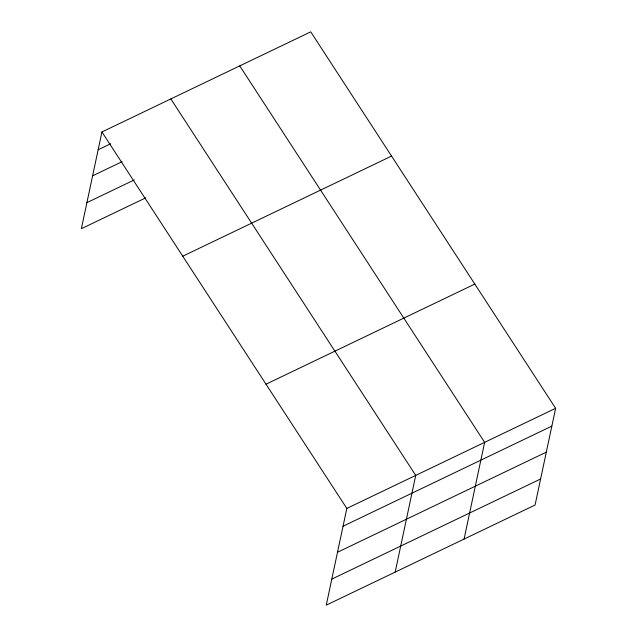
<?xml version="1.0" encoding="UTF-8"?>
<svg xmlns="http://www.w3.org/2000/svg" width="637" height="637" viewBox="0 0 637 637"><rect width="100%" height="100%" fill="white"/><g stroke="black" fill="none" stroke-linecap="round" stroke-linejoin="round"><path stroke-width="0.96" d="M101.928 131.97L346.823 508.43L326.263 605.15L535.072 505.03L555.631 408.301L310.737 31.85L101.928 131.97L81.369 228.699L145.801 197.804M395.171 572.106L415.73 475.385L170.835 98.934M464.078 539.069L484.638 442.349L239.743 65.89M98.146 149.775L110.671 143.763M92.612 175.82L122.145 161.655M86.903 202.654L134.335 179.905M182.739 256.201L391.556 156.081M266.003 384.199L474.812 284.078M346.823 508.43L555.631 408.301M343.04 526.226L551.849 426.105M337.499 552.271L546.307 452.151M331.797 579.105L540.606 478.984"/></g></svg>
